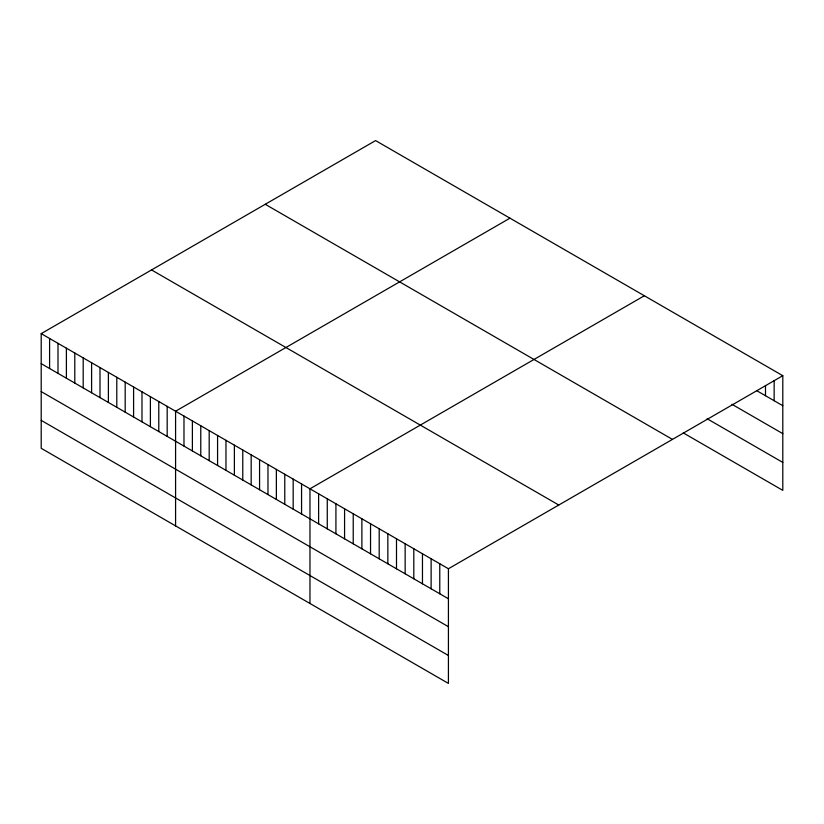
<?xml version="1.0" encoding="UTF-8"?>
<svg xmlns="http://www.w3.org/2000/svg" width="824" height="824" viewBox="0 0 824 824"><rect width="100%" height="100%" fill="white"/><g stroke="black" fill="none" stroke-linecap="round" stroke-linejoin="round"><path stroke-width="1.24" d="M41.2 333.638L448.421 568.745L448.421 683.415L41.2 448.308L41.2 333.638L375.579 140.585L782.8 375.692L782.8 490.362L683.281 432.909M509.963 218.164L175.584 411.217L175.584 525.897M644.347 295.754L309.968 488.807L309.968 603.477M448.421 568.745L782.8 375.692M756.844 390.731L782.8 405.717M731.959 404.296L782.8 433.651M707.085 418.716L782.8 462.429M265.235 204.29L672.456 439.398M151.544 269.932L558.765 505.03M41.2 363.662L448.421 598.77M41.2 391.596L448.421 626.704M41.2 420.374L448.421 655.482M774.148 380.698L774.148 400.722M765.496 385.714L765.496 395.726M439.769 563.75L439.769 593.774M431.117 558.754L431.117 588.779M422.465 553.749L422.465 583.783M413.803 548.753L413.803 578.788M405.151 543.758L405.151 573.792M396.498 538.762L396.498 568.797M387.847 533.767L387.847 563.801M379.195 528.771L379.195 558.806M370.543 523.776L370.543 553.81M361.891 518.78L361.891 548.805M353.228 513.785L353.228 543.809M344.576 508.789L344.576 538.814M335.924 503.794L335.924 533.818M327.272 498.798L327.272 528.823M318.62 493.803L318.62 523.827M301.563 483.956L301.563 513.98M293.169 479.104L293.169 509.139M284.774 474.253L284.774 504.288M276.37 469.412L276.37 499.437M267.975 464.561L267.975 494.585M259.57 459.71L259.57 489.734M251.176 454.858L251.176 484.893M242.771 450.017L242.771 480.042M234.377 445.166L234.377 475.191M225.972 440.315L225.972 470.339M217.577 435.463L217.577 465.498M209.183 430.612L209.183 460.647M200.778 425.771L200.778 455.796M192.383 420.92L192.383 450.944M183.979 416.068L183.979 446.093M167.179 406.366L167.179 436.401M158.785 401.525L158.785 431.549M150.39 396.674L150.39 426.698M141.986 391.822L141.986 421.847M133.591 386.971L133.591 417.006M125.186 382.13L125.186 412.154M116.792 377.279L116.792 407.303M108.387 372.427L108.387 402.452M99.992 367.576L99.992 397.611M91.598 362.725L91.598 392.76M83.193 357.884L83.193 387.908M74.799 353.033L74.799 383.057M66.394 348.181L66.394 378.206M57.999 343.33L57.999 373.365M49.594 338.479L49.594 368.513"/></g></svg>
